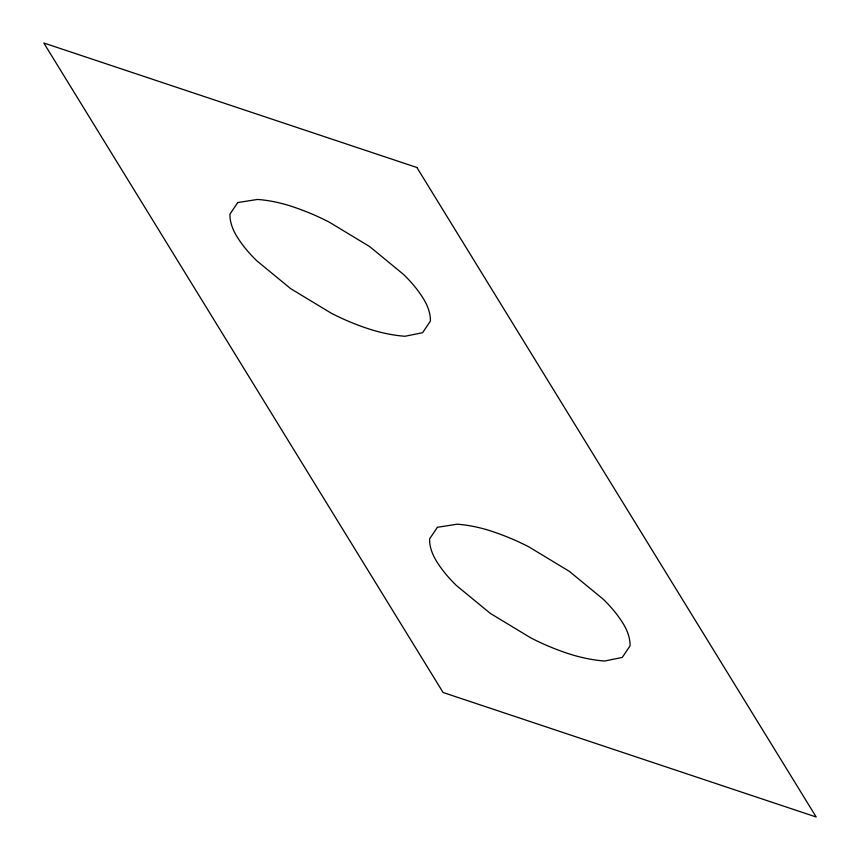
<?xml version="1.0" encoding="UTF-8"?>
<svg xmlns="http://www.w3.org/2000/svg" width="860" height="860" viewBox="0 0 860 860"><rect width="100%" height="100%" fill="white"/><g stroke="black" fill="none" stroke-linecap="round" stroke-linejoin="round"><path stroke-width="1.29" d="M237.747 202.562L229.953 214.129A88.139 47.225 21.3 0 0 236.898 236.5A138.041 73.971 21.3 0 0 256.817 260.817L290.691 288.67L331.035 313.072A138.041 73.971 21.3 0 0 367.607 328.52A93.59 50.149 21.3 0 0 404.985 336.271L422.604 332.691L430.398 321.124A88.139 47.225 21.3 0 0 423.453 298.753A138.041 73.971 21.3 0 0 403.534 274.437L369.66 246.583L329.315 222.181A138.041 73.971 21.3 0 0 292.744 206.733A88.139 47.225 21.3 0 0 257.538 199.434L237.747 202.562M437.396 527.309L429.602 538.876A88.139 47.225 21.3 0 0 436.547 561.247A138.041 73.971 21.3 0 0 456.466 585.563L490.34 613.416L530.684 637.819A138.041 73.971 21.3 0 0 567.256 653.267A93.59 50.149 21.3 0 0 604.634 661.017L622.253 657.438L630.047 645.871A88.139 47.225 21.3 0 0 623.102 623.5A138.041 73.971 21.3 0 0 603.183 599.183L569.309 571.33L528.964 546.928A138.041 73.971 21.3 0 0 492.393 531.48A88.139 47.225 21.3 0 0 457.187 524.181L437.396 527.309M416.906 167.506L43.806 43L443.094 692.493L816.194 817L416.906 167.506"/></g></svg>
